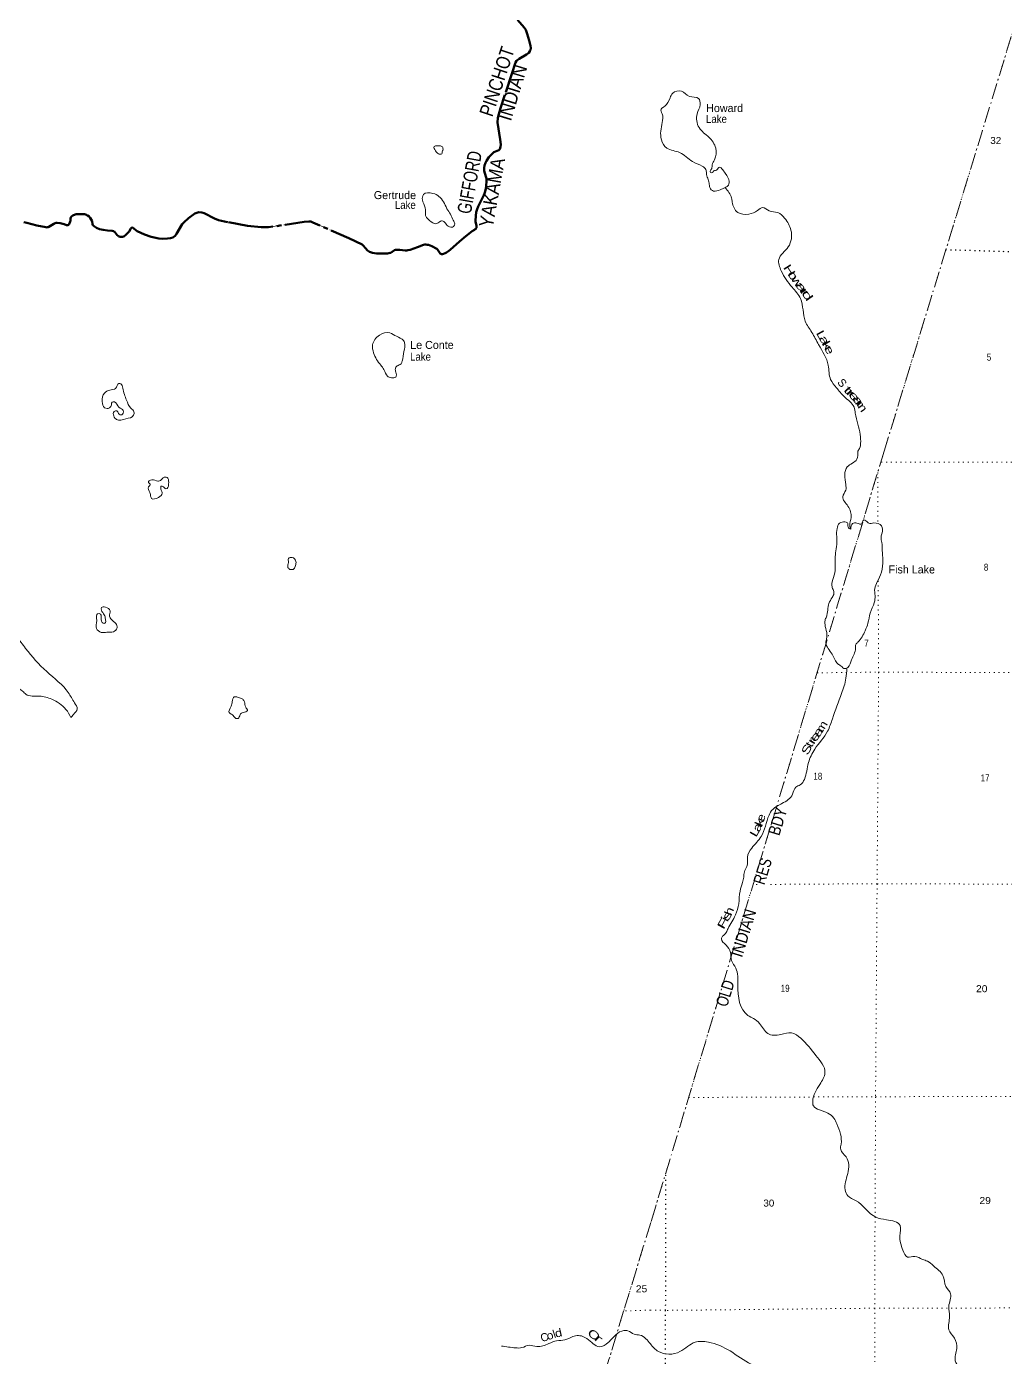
# Model space of a CAD drawing. Header units: feet. Extents: x -254670 to 6, y -549186 to -364975.
# Drawn here: x -110623 to -86154, y -434579 to -401317 of the extents above; entities that cross this region are included whole.
import ezdxf
from ezdxf.enums import TextEntityAlignment as Align

# ---------------------------------------------------------------- set-up
doc = ezdxf.new("R2010")
doc.units = ezdxf.units.FT
doc.header["$LTSCALE"] = 80
for name, pattern in [('DOT_DASHED', [7.7, 5, -1.2, 0.3, -1.2]), ('DOTTED', [1.5, 0.3, -1.2]), ('LONG_DASH_SHORT_DASH', [9.9, 6, -1.2, 1.5, -1.2])]:
    doc.linetypes.add(name, pattern=pattern)
for name, color, linetype, lineweight in [('11', 7, 'LONG_DASH_SHORT_DASH', 60), ('39', 7, 'Continuous', 13), ('44', 7, 'DOT_DASHED', 13), ('6', 7, 'DOTTED', 25), ('7', 7, 'DOTTED', 13)]:
    doc.layers.add(name, color=color, linetype=linetype, lineweight=lineweight)
doc.layers.add('41', color=7, linetype='Continuous')

msp = doc.modelspace()

# ---------------------------------------------------------------- linework, layer by layer
at = {"layer": '11'}
for points in [[(-98351.89, -401144.76), (-98182.41, -401340.04), (-98146.17, -401398.75), (-98107.08, -401493.33), (-98057.44, -401665.49), (-98023.87, -401796.33), (-98020.12, -401850.59), (-98029.31, -401905.47), (-98041.58, -401933.34), (-98070.95, -401969.93), (-98125.12, -402009.92), (-98305.66, -402118.6), (-98368.46, -402166.59), (-98373.95, -402173.23)], [(-98373.95, -402173.23), (-98402.38, -402210.5), (-98490.68, -402498.41), (-98670.09, -403022.64), (-98778.95, -403356.78), (-98846.42, -403599.51), (-98848.62, -403711.17), (-98783.57, -404136.72), (-98770.68, -404263.57), (-98777.05, -404325.62), (-98797.04, -404379.68), (-98818.28, -404402), (-98939.25, -404458.73), (-98975.98, -404491.45), (-99064.47, -404579.53), (-99129.33, -404671.68), (-99152.4, -404720.84), (-99173.54, -404791.25), (-99181.38, -404843.14), (-99183.42, -404909), (-99176.34, -404958.01), (-99128.62, -405116.38), (-99125.43, -405179.25), (-99133.75, -405298.05), (-99146.16, -405374.97), (-99168, -405462.36), (-99192.37, -405528.91), (-99215.84, -405580.6), (-99335.41, -405812.6), (-99362.35, -405879.77), (-99382.6, -405952.1), (-99395.93, -406045.3), (-99403.06, -406172.14), (-99398.99, -406200.07), (-99375.56, -406285.36), (-99373.29, -406307.64), (-99374.39, -406325.02), (-99378.83, -406342.66), (-99392.07, -406367.21), (-99407.39, -406382.86), (-99423.75, -406393.79), (-99486.01, -406425.9), (-99639.92, -406552.73), (-99797.58, -406690.71), (-100037.13, -406896.46), (-100104.3, -406950.07), (-100127.43, -406966.28), (-100156.63, -406981.84), (-100201.42, -406997.45), (-100226.82, -407001.71), (-100251.86, -407001.57), (-100268.1, -406996.95), (-100282.94, -406985.74), (-100298.29, -406966.33), (-100332.84, -406910.06), (-100351.23, -406887.51), (-100370.37, -406872.94), (-100496.21, -406807.42), (-100536.75, -406789.06), (-100575.97, -406775.06), (-100606.79, -406767.6), (-100642.41, -406763.93), (-100668.32, -406765.28), (-100700.81, -406772.62), (-100850.58, -406828.8), (-101037.78, -406892.17), (-101088.9, -406907.02), (-101117.05, -406910.81), (-101155.58, -406911.24), (-101295.98, -406894.29), (-101324.56, -406892.09), (-101353.73, -406891.92), (-101378.35, -406894.03), (-101400.79, -406898.37), (-101424.93, -406908.38), (-101482.53, -406948.09), (-101516.98, -406967.37), (-101537.06, -406973.22), (-101597.48, -406983.47), (-101682.24, -406990.19), (-101796.85, -406989.49), (-101878.91, -406984.24), (-101973.85, -406968.15), (-102048.9, -406943.66), (-102075.67, -406929.95), (-102102.33, -406908.92), (-102151.67, -406850.71), (-102206.68, -406786.6), (-102238.24, -406764.61), (-102568.37, -406606.04), (-103466.93, -406209.87), (-103520.89, -406191.3), (-103569.53, -406185.48), (-103681.34, -406195.8), (-104574.05, -406331.8), (-104761.94, -406331.63), (-105100.58, -406292.47), (-105598.82, -406203.08), (-105829.84, -406154.42)], [(-105829.84, -406154.42), (-105928.75, -406114.74), (-106186.87, -405978.61), (-106242.8, -405961.6), (-106318.68, -405955.97), (-106415.48, -405991.81), (-106573.98, -406106.41), (-106682.74, -406200.95), (-106733.92, -406255.82), (-106875, -406496.75), (-106908.57, -406547.93), (-106968.91, -406586.71), (-107024.15, -406602.33), (-107098.05, -406611.91), (-107213.79, -406616.99), (-107320.91, -406610.38), (-107513.59, -406570.12), (-107678.91, -406515.43), (-107858.3, -406433.21), (-107885.52, -406412.68), (-107950.79, -406350.73), (-107975.61, -406336.99), (-107990.27, -406335.99), (-108003.43, -406342.33), (-108018.57, -406361.59), (-108055.53, -406434.43), (-108072.37, -406454.45), (-108141.9, -406520.19), (-108195.11, -406558.61), (-108225.21, -406569.8), (-108242.74, -406572.58), (-108265.22, -406573.23), (-108286, -406571.19), (-108308.55, -406565.94), (-108323.08, -406559.81), (-108338.36, -406548.55), (-108357.8, -406526.73), (-108406.41, -406458.54), (-108422.24, -406442.7), (-108436.57, -406432.89), (-108452.88, -406426.58), (-108487.62, -406420.72), (-108602.54, -406416.84), (-108711.25, -406396.73), (-108797.75, -406375.87), (-108879.2, -406344.18), (-108926.22, -406315.54), (-108964.02, -406281.23), (-108974.54, -406253.08), (-108984.83, -406183.39), (-109033.07, -406096.43), (-109061.86, -406062.55), (-109097.79, -406035.07), (-109129.31, -406019.28), (-109175.33, -406006.39), (-109236.03, -406000.71), (-109344.46, -406001.29), (-109381.93, -406006.81), (-109412.25, -406014.88), (-109465.37, -406039.17), (-109502.13, -406065.35), (-109514.64, -406078.44), (-109521.73, -406091.61), (-109526.68, -406114.97), (-109528.41, -406167.59), (-109534.43, -406188.33), (-109562.67, -406250.28)], [(-109562.67, -406250.28), (-109575.83, -406267.44), (-109589.14, -406276.5), (-109605.68, -406279.89), (-109627.65, -406275.84), (-109682.77, -406252.2), (-109784.49, -406231.18), (-109862.34, -406222.01), (-109886.22, -406224.85), (-109912.41, -406233.01), (-109943.91, -406248.25), (-110026.27, -406299.63), (-110063.93, -406319.57), (-110081.85, -406326.5), (-110103.24, -406331.89), (-110124.23, -406333.59), (-110140.21, -406332.21), (-110371.66, -406287.47), (-110619.89, -406223.88), (-110688.7, -406208.57)]]:
    msp.add_lwpolyline(points, dxfattribs=at)
at = {"layer": '39'}
for points in [[(-93166.71, -405342.51), (-93283.4, -405394.43), (-93448.25, -405426.11), (-93546.42, -405341.36), (-93558.12, -405228.72), (-93595.91, -405107.96), (-93627.63, -404975.16), (-93643.43, -404890.66), (-93731.57, -404807.96), (-93978.3, -404686.57), (-94299.04, -404464.42), (-94618.13, -404352.86), (-94754.08, -404145.34), (-94734.63, -403713.1), (-94735.94, -403493.92), (-94761.69, -403377.22), (-94723.41, -403343.16), (-94667.04, -403307.13), (-94535.78, -403096.41), (-94469.13, -402984.01), (-94251.98, -402930.37), (-94055.51, -403061.67), (-93824.63, -403112.63), (-93784.93, -403265.57), (-93860, -403494.56), (-93812.88, -403840.55), (-93564.52, -404082.59), (-93396.63, -404354.54), (-93425.67, -404644), (-93482.34, -404774.53), (-93490.61, -404848.9), (-93498.73, -404875.01), (-93520.91, -404899.08), (-93527.13, -404959.38), (-93470.89, -404963.57), (-93446.63, -404917.4), (-93402.42, -404913.51), (-93319.81, -404837.35), (-93159.54, -404982.61), (-93061.76, -405192.02), (-93092.24, -405298.5), (-93166.71, -405342.51)], [(-100214.89, -404403.17), (-100226.94, -404322.7), (-100297.39, -404294.52), (-100357.79, -404294.5), (-100434.31, -404316.61), (-100402.14, -404419.22), (-100329.69, -404493.67), (-100245.13, -404495.7), (-100226.98, -404425.29), (-100214.89, -404403.17)], [(-100114.86, -405867.72), (-100314.05, -405561.89), (-100465.01, -405485.41), (-100704.61, -405515.53), (-100728.83, -405648.3), (-100658.45, -405843.45), (-100648.46, -406040.6), (-100507.6, -406195.53), (-100366.69, -406241.84), (-100247.87, -406169.44), (-100181.44, -406197.62), (-100082.84, -406308.29), (-99949.96, -406312.34), (-99921.75, -406247.98), (-99955.93, -406155.43), (-100028.35, -406008.56), (-100114.86, -405867.72)], [(-93163.36, -405340.53), (-93000.78, -405600.38), (-92983.02, -405700.97), (-92847.23, -405960.77), (-92566.09, -406001.83), (-92350.83, -405909.99), (-92220.01, -405835.99), (-92063.58, -405922.92), (-91844.72, -405965.81), (-91672.39, -406107.08), (-91514.61, -406401.13), (-91582.25, -406823.17), (-91818.3, -407136.13), (-91756.93, -407421.84), (-91487.01, -407830.83), (-91276.96, -408114.98), (-91213.57, -408398.69), (-91156.21, -408682.37), (-90994.35, -408958.33), (-90824.55, -409264.48), (-90583.1, -409781.96), (-90523.95, -410136.03), (-90377.94, -410341.56), (-90185.79, -410565.34), (-89937.5, -410829.49), (-89905.84, -410980.39), (-89782.97, -411515.62), (-89773.64, -411738.84), (-89792.05, -411843.34), (-89842.49, -411927.24)], [(-101189.5, -409438.26), (-101177.33, -409214.96), (-101203.48, -409162.65), (-101378.59, -409055.99), (-101545.66, -408973.47), (-101805.4, -409029.74), (-101972.61, -409271.1), (-101948.54, -409474.29), (-101769.49, -409778.1), (-101689, -409888.76), (-101602.5, -410055.76), (-101497.83, -410096.01), (-101395.14, -410077.93), (-101391.06, -409955.22), (-101405.12, -409868.71), (-101360.79, -409798.31), (-101262.12, -409744.02), (-101233.9, -409679.65), (-101189.5, -409438.26)], [(-108125.89, -410653.73), (-108220.39, -410349.94), (-108268.66, -410243.3), (-108316.98, -410235.25), (-108399.57, -410357.94), (-108546.56, -410400.15), (-108677.46, -410476.57), (-108731.91, -410689.8), (-108673.6, -410842.7), (-108552.8, -410846.75), (-108504.44, -410766.3), (-108482.27, -410699.91), (-108427.91, -410697.91), (-108315.22, -410830.71), (-108208.55, -410915.23), (-108242.82, -411019.83), (-108325.35, -410983.6), (-108367.61, -410923.24), (-108434.05, -410937.31), (-108446.18, -411045.94), (-108373.74, -411138.49), (-108140.19, -411120.44), (-107950.9, -411029.96), (-107938.78, -410947.48), (-108015.25, -410852.91), (-108125.89, -410653.73)], [(-89842.49, -411927.24), (-89867.15, -412129.23), (-90106.02, -412320.91), (-90144.78, -412759.55), (-90146.3, -412904.4), (-90220.22, -413067.52), (-90090.59, -413302.58), (-90011.13, -413586.04), (-90044.67, -413785.27), (-90022.2, -413881.78)], [(-107070.26, -412712.23), (-107111.01, -412585.05), (-107205.58, -412589.96), (-107258.51, -412645.65), (-107345.34, -412676.8), (-107491.73, -412642.89), (-107578.96, -412708.22), (-107533.28, -412757.02), (-107572.22, -412820.92), (-107539.71, -412964.09), (-107497.23, -413115.42), (-107325.93, -413083.26), (-107232.26, -412981.8), (-107265.19, -412874.83), (-107256.31, -412802.53), (-107202.24, -412821.27), (-107140.45, -412868.26), (-107089.76, -412832.66), (-107074.99, -412772.5), (-107070.26, -412712.23)], [(-90022.2, -413881.78), (-89974.38, -413736.82), (-89865.72, -413728.52), (-89744.9, -413744.32), (-89723.78, -413693.76), (-89694.91, -413647.64), (-89640.48, -413671.65), (-89569.84, -413727.81), (-89443.05, -413723.48), (-89249.56, -413797.44), (-89234.89, -413970.41), (-89260.72, -414069.05), (-89244.12, -414213.85), (-89231.38, -414406.94), (-89220.48, -414652.34), (-89255.69, -414954.18), (-89357.52, -415195.83), (-89421.36, -415360.94), (-89412.7, -415539.96), (-89432.23, -415715.02), (-89531.98, -415976.78), (-89589.5, -416228.38), (-89661.32, -416415.64), (-89839.48, -416701.73), (-89893.63, -416760.2), (-89901.37, -416852.75), (-90001.01, -417144.69), (-90090.95, -417331.99), (-90165.31, -417364.36), (-90262.14, -417302.23), (-90342.85, -417244.08), (-90484.56, -417005.03), (-90640.53, -416717.74), (-90624.8, -416607.05), (-90617.1, -416506.45), (-90656.01, -416309.4), (-90662.58, -416154.52), (-90630.65, -416073.97), (-90565.39, -415731.83), (-90485.37, -415586.79), (-90441.43, -415486.1), (-90463.92, -415383.56), (-90492.42, -415289.08), (-90448.82, -415089.82), (-90407.36, -414854.35), (-90408.04, -414653.18), (-90398.59, -414472.11), (-90367.11, -414260.81), (-90362.43, -413862.48), (-90298.48, -413727.54), (-90165.74, -413697.05), (-90105.28, -413717.02), (-90084.79, -413825.6), (-90022.2, -413881.78)], [(-104073.22, -414708.46), (-104072.09, -414611.94), (-103987.3, -414582.78), (-103891.94, -414682.45), (-103899.19, -414786.94), (-103940.38, -414870.92), (-104043.06, -414881.77), (-104090.75, -414832.94), (-104073.22, -414708.46)], [(-113515.23, -416018.58), (-113424.94, -415862.78), (-113248.88, -415766.32), (-113122.17, -415763.8), (-113022.06, -415801.18), (-112833.96, -415706.88), (-112627.71, -415781.72), (-112421.3, -415842.48), (-112161.66, -415821.42), (-111877.68, -415782.55), (-111664.94, -415817.24), (-111540.23, -415814.69), (-111437.58, -415978.8), (-111230.19, -416128.06), (-110871.17, -416552.62), (-110647.51, -416858.94), (-110121.35, -417436.3), (-109580.54, -417963.56), (-109424.63, -418216.79), (-109356.06, -418372.45), (-109454.18, -418510.05), (-109515.39, -418585.75)], [(-109517.4, -418585.72), (-109639.72, -418383.17), (-109996.7, -418129.58), (-110303.43, -418049.53), (-110642.72, -418003.28), (-110722.28, -417927.93), (-110932.1, -417814.84), (-111260.99, -417565.6), (-111289.16, -417394.33), (-111243.85, -417302.36), (-111279.29, -417237.58), (-111422.77, -417298.23), (-111538.84, -417423.55), (-111659.64, -417436.2), (-112233.88, -417363.04), (-112564.69, -417278.69), (-112721.96, -417142.09), (-112821.99, -417098.67), (-112928.76, -417115.51), (-113125.45, -417083.02), (-113458.68, -416688.93), (-113627.57, -416513.98), (-113637.41, -416322.81), (-113525.31, -416020.47)], [(-108619.84, -416448.54), (-108454.86, -416440.43), (-108361.22, -416343), (-108396.17, -416236), (-108501.59, -416136.21), (-108548.86, -416051.19), (-108535.23, -415916.61), (-108654.83, -415826.71), (-108749.49, -415839.66), (-108754.26, -415903.96), (-108681.18, -416017.44), (-108652.33, -416130.4), (-108653.29, -416212.85), (-108683.71, -416234.61), (-108761.02, -416139.17), (-108779.53, -416002.2), (-108847.78, -415991.34), (-108869.82, -416158), (-108876.21, -416361.04), (-108758.71, -416458.96), (-108619.84, -416448.54)], [(-90119.17, -417357.39), (-90140.34, -417605.7), (-90249.75, -417984.16), (-90479.06, -418618.39), (-90598.78, -418926.47), (-90921.3, -419379.87), (-91077.17, -419712.18), (-91180.41, -420130.86), (-91282.6, -420265.89), (-91393.1, -420326.5), (-91475.03, -420501.72), (-91739.93, -420733.7), (-91970.9, -420881.1), (-92062.99, -421026.17), (-92152.62, -421304), (-92258.44, -421557.72), (-92494.95, -421849.99), (-92602.86, -422079.58), (-92616.17, -422308.94), (-92680.13, -422439.86), (-92693.76, -422576.68), (-92725.5, -422711.54), (-92787.17, -422924.93), (-92820.31, -423240.84), (-92901.89, -423520.67), (-93087.92, -423861.09), (-93133.88, -423957.76), (-93225.08, -424052.49)], [(-105483.1, -418191.02), (-105468.14, -418114.78), (-105431.44, -418070.97), (-105301.03, -418096.64), (-105220.98, -418129.77), (-105179.46, -418190.59), (-105144.82, -418323.73), (-105101.59, -418410.71), (-105208.74, -418459.72), (-105285.77, -418513.11), (-105335.14, -418609.06), (-105409.39, -418596.11), (-105474.83, -418516.91), (-105562.69, -418463.58), (-105508.56, -418305.35), (-105483.1, -418191.02)], [(-93225.08, -424052.49), (-93254.11, -424116.97), (-93136.82, -424275.61), (-93029.52, -424458.42), (-93000.66, -424657.51), (-92893.33, -424849.4), (-92841.63, -425271.75), (-92591.4, -426032.52), (-92450.24, -426110.63), (-92298.87, -426230.97), (-92094.71, -426483.95), (-91768.54, -426511.33), (-91500.98, -426468.44), (-91269.05, -426602.67), (-90889.18, -427032.26), (-90664.28, -427466.24), (-90792.12, -427754.22), (-90971.82, -428179.12), (-90955.34, -428289.72), (-90804.04, -428389.94), (-90441.02, -428598.29), (-90372.1, -428742.96), (-90274.61, -428998.21), (-90261.68, -429247.63), (-90271.28, -429384.45), (-90135.8, -429567.19), (-90096.14, -429983.51), (-90159.16, -430392.03), (-90092.23, -430540.74), (-89898.6, -430656.95), (-89395.99, -431074.17), (-89126.05, -431137.9), (-88785.39, -431283.93), (-88792.58, -431537.42), (-88714.85, -431901.35), (-88597.52, -432074.08), (-88418.45, -432053.53), (-88226.96, -432131.52), (-88102.03, -432173.47), (-87952.68, -432291.8), (-87714.34, -432532.63), (-87640.94, -432810.07), (-87525.6, -432988.83), (-87570.8, -433308.8), (-87549.83, -433556.18), (-87566.82, -433886.14), (-87429.23, -434097.04), (-87369.97, -434356.4), (-87407.18, -434662.27), (-87311.96, -434841.08), (-87220.52, -435094.33), (-87114.91, -435373.71), (-87007.67, -435536.39), (-86823.99, -435686.83), (-86740.84, -435776.58)], [(-98753.18, -434294.73), (-98395.79, -434341.19), (-98240.88, -434334.97), (-98061.24, -434276.77), (-97866.57, -434309.24), (-97566.06, -434232.35), (-97372.25, -434166.27), (-97164.84, -434140.56), (-96898.2, -434037.13), (-96615.51, -434108.85), (-96300.16, -434311.68), (-96081.78, -434207.68), (-95890.5, -434012.86), (-95690.19, -433906.63), (-95591.76, -433915.84), (-95435.9, -434000.13), (-95293.36, -434019.92), (-95143.62, -434112.19), (-95029.79, -434242.19)], [(-95029.79, -434242.19), (-94829.21, -434430.66), (-94289.76, -434435.4), (-93912.15, -434199.12), (-93580.04, -434198.32), (-93037.84, -434418.31), (-92509.37, -434746.95), (-91943.46, -434836.12), (-91581.3, -434795.02), (-91132.1, -434894.52), (-90481.65, -434985.49), (-89911.67, -435088.73), (-89643.44, -435242.99), (-89341.35, -435292.55), (-88946.39, -435426.39), (-88570.06, -435405.37), (-88211.71, -435426.63), (-87415.95, -435629.91), (-86672.67, -435793.08), (-86414.48, -435953.4), (-86116.87, -436459.63), (-86214.81, -436663.05), (-86425.27, -436923.06), (-86328.35, -437011.34), (-86130.72, -437121.51), (-86097.89, -437304.49), (-86284.08, -437600.66), (-86269.05, -437874.21), (-86103.44, -438038.77), (-86066.17, -438344.46), (-86044.71, -438734.68), (-85934.48, -439185.03), (-85831.78, -439200.88), (-85677.22, -439075.78), (-85552.07, -439180.09), (-85442.66, -439389.04), (-85396.99, -439797.3), (-85331.81, -440022.45), (-85018.28, -440476.34), (-84990.68, -440896.72), (-84935, -441288.86), (-84787.49, -441455.48), (-84555.51, -441605.8), (-84481.94, -441929.5), (-84355.79, -442327.51), (-83943.67, -442771.11), (-83930.48, -443096.97), (-84001.93, -443392.86), (-84031.55, -443561.91), (-83805.36, -443782.65), (-83516.45, -444097.79), (-83093.59, -444738.51), (-82370.02, -445613.86), (-82242.63, -445786.56), (-82040.91, -445914.83), (-81727.5, -446332.5), (-81349.24, -446878.77), (-81016.94, -446934.3), (-80577.82, -447027.8), (-80214.99, -447183.84), (-80045.33, -447354.42), (-79850, -447380.1), (-79700.58, -447518.55), (-79566.84, -447779.75), (-79577.92, -448073.48), (-79351.77, -448284.17), (-79025.18, -448432.25), (-78920.18, -448549.78)]]:
    msp.add_spline(points, degree=3, dxfattribs=at)
at = {"layer": '44'}
msp.add_line((-89187.03, -411930.7), (-95016.77, -431203.52), dxfattribs=at)
for points in [[(-63215.46, -384375.85), (-80226.87, -382714.75), (-89187.03, -411930.7)], [(-98351.89, -401144.76), (-98182.41, -401340.04), (-98146.17, -401398.75), (-98107.08, -401493.33), (-98057.44, -401665.49), (-98023.87, -401796.33), (-98020.12, -401850.59), (-98029.31, -401905.47), (-98041.58, -401933.34), (-98070.95, -401969.93), (-98125.12, -402009.92), (-98305.66, -402118.6), (-98368.46, -402166.59), (-98373.95, -402173.23)], [(-98373.95, -402173.23), (-98402.38, -402210.5), (-98490.68, -402498.41), (-98670.09, -403022.64), (-98778.95, -403356.78), (-98846.42, -403599.51), (-98848.62, -403711.17), (-98783.57, -404136.72), (-98770.68, -404263.57), (-98777.05, -404325.62), (-98797.04, -404379.68), (-98818.28, -404402), (-98939.25, -404458.73), (-98975.98, -404491.45), (-99064.47, -404579.53), (-99129.33, -404671.68), (-99152.4, -404720.84), (-99173.54, -404791.25), (-99181.38, -404843.14), (-99183.42, -404909), (-99176.34, -404958.01), (-99128.62, -405116.38), (-99125.43, -405179.25), (-99133.75, -405298.05), (-99146.16, -405374.97), (-99168, -405462.36), (-99192.37, -405528.91), (-99215.84, -405580.6), (-99335.41, -405812.6), (-99362.35, -405879.77), (-99382.6, -405952.1), (-99395.93, -406045.3), (-99403.06, -406172.14), (-99398.99, -406200.07), (-99375.56, -406285.36), (-99373.29, -406307.64), (-99374.39, -406325.02), (-99378.83, -406342.66), (-99392.07, -406367.21), (-99407.39, -406382.86), (-99423.75, -406393.79), (-99486.01, -406425.9), (-99639.92, -406552.73), (-99797.58, -406690.71), (-100037.13, -406896.46), (-100104.3, -406950.07), (-100127.43, -406966.28), (-100156.63, -406981.84), (-100201.42, -406997.45), (-100226.82, -407001.71), (-100251.86, -407001.57), (-100268.1, -406996.95), (-100282.94, -406985.74), (-100298.29, -406966.33), (-100332.84, -406910.06), (-100351.23, -406887.51), (-100370.37, -406872.94), (-100496.21, -406807.42), (-100536.75, -406789.06), (-100575.97, -406775.06), (-100606.79, -406767.6), (-100642.41, -406763.93), (-100668.32, -406765.28), (-100700.81, -406772.62), (-100850.58, -406828.8), (-101037.78, -406892.17), (-101088.9, -406907.02), (-101117.05, -406910.81), (-101155.58, -406911.24), (-101295.98, -406894.29), (-101324.56, -406892.09), (-101353.73, -406891.92), (-101378.35, -406894.03), (-101400.79, -406898.37), (-101424.93, -406908.38), (-101482.53, -406948.09), (-101516.98, -406967.37), (-101537.06, -406973.22), (-101597.48, -406983.47), (-101682.24, -406990.19), (-101796.85, -406989.49), (-101878.91, -406984.24), (-101973.85, -406968.15), (-102048.9, -406943.66), (-102075.67, -406929.95), (-102102.33, -406908.92), (-102151.67, -406850.71), (-102206.68, -406786.6), (-102238.24, -406764.61), (-102568.37, -406606.04), (-103466.93, -406209.87), (-103520.89, -406191.3), (-103569.53, -406185.48), (-103681.34, -406195.8), (-104574.05, -406331.8), (-104761.94, -406331.63), (-105100.58, -406292.47), (-105598.82, -406203.08), (-105829.84, -406154.42)], [(-105829.84, -406154.42), (-105928.75, -406114.74), (-106186.87, -405978.61), (-106242.8, -405961.6), (-106318.68, -405955.97), (-106415.48, -405991.81), (-106573.98, -406106.41), (-106682.74, -406200.95), (-106733.92, -406255.82), (-106875, -406496.75), (-106908.57, -406547.93), (-106968.91, -406586.71), (-107024.15, -406602.33), (-107098.05, -406611.91), (-107213.79, -406616.99), (-107320.91, -406610.38), (-107513.59, -406570.12), (-107678.91, -406515.43), (-107858.3, -406433.21), (-107885.52, -406412.68), (-107950.79, -406350.73), (-107975.61, -406336.99), (-107990.27, -406335.99), (-108003.43, -406342.33), (-108018.57, -406361.59), (-108055.53, -406434.43), (-108072.37, -406454.45), (-108141.9, -406520.19), (-108195.11, -406558.61), (-108225.21, -406569.8), (-108242.74, -406572.58), (-108265.22, -406573.23), (-108286, -406571.19), (-108308.55, -406565.94), (-108323.08, -406559.81), (-108338.36, -406548.55), (-108357.8, -406526.73), (-108406.41, -406458.54), (-108422.24, -406442.7), (-108436.57, -406432.89), (-108452.88, -406426.58), (-108487.62, -406420.72), (-108602.54, -406416.84), (-108711.25, -406396.73), (-108797.75, -406375.87), (-108879.2, -406344.18), (-108926.22, -406315.54), (-108964.02, -406281.23), (-108974.54, -406253.08), (-108984.83, -406183.39), (-109033.07, -406096.43), (-109061.86, -406062.55), (-109097.79, -406035.07), (-109129.31, -406019.28), (-109175.33, -406006.39), (-109236.03, -406000.71), (-109344.46, -406001.29), (-109381.93, -406006.81), (-109412.25, -406014.88), (-109465.37, -406039.17), (-109502.13, -406065.35), (-109514.64, -406078.44), (-109521.73, -406091.61), (-109526.68, -406114.97), (-109528.41, -406167.59), (-109534.43, -406188.33), (-109562.67, -406250.28)], [(-109562.67, -406250.28), (-109575.83, -406267.44), (-109589.14, -406276.5), (-109605.68, -406279.89), (-109627.65, -406275.84), (-109682.77, -406252.2), (-109784.49, -406231.18), (-109862.34, -406222.01), (-109886.22, -406224.85), (-109912.41, -406233.01), (-109943.91, -406248.25), (-110026.27, -406299.63), (-110063.93, -406319.57), (-110081.85, -406326.5), (-110103.24, -406331.89), (-110124.23, -406333.59), (-110140.21, -406332.21), (-110371.66, -406287.47), (-110619.89, -406223.88), (-110688.7, -406208.57)], [(-95016.77, -431203.52), (-95698.67, -433425.89), (-97283.79, -438647.74), (-98858.88, -443727.34), (-99916.73, -447197.97), (-100481.19, -449049.51), (-102056.26, -454285.76), (-103072.64, -457573.79)]]:
    msp.add_lwpolyline(points, dxfattribs=at)
at = {"layer": '6'}
for points in [[(-63278.05, -407125.79), (-68095.09, -407043.03), (-73356.45, -406930.59), (-78660.5, -406976.88), (-84026.79, -407008.9), (-87643.31, -406897.18)], [(-94643.53, -457609.92), (-94592.24, -454349.83), (-94628.41, -449051.13), (-94672.69, -443738.36), (-94678.18, -438582.42), (-94647.53, -433404.26), (-94640.81, -429960.61)]]:
    msp.add_lwpolyline(points, dxfattribs=at)
at = {"layer": '7'}
for p, q in [((-81165.75, -385776.13), (-89187.03, -411930.7)), ((-89187.03, -411930.7), (-95016.77, -431203.52)), ((-89347.05, -412459.7), (-89341.05, -413739.77)), ((-92363.49, -422759.05), (-92462.64, -422759.69)), ((-95025.84, -433398.35), (-95696.18, -433417.77))]:
    msp.add_line(p, q, dxfattribs=at)
for points in [[(-63292.55, -412386), (-68148.58, -412295.42), (-73377.75, -412256.57), (-78649.35, -412243.08), (-83951.24, -412201.51), (-89268.87, -412201.27)], [(-89334.37, -415166.16), (-89323.65, -417454.87), (-89362, -422739.67), (-89400.21, -428064.7), (-89422.45, -433349.46), (-89412.48, -438636.15)], [(-90862.16, -417468.6), (-89323.86, -417451.26), (-83929.26, -417470.07), (-78725.87, -417548.09), (-73492.46, -417575.75), (-68269.1, -417609.46), (-63306.87, -417590.95)], [(-63321.42, -422882.2), (-68245.25, -422833.76), (-73540.98, -422830.39), (-78792.46, -422814.85), (-84056.16, -422757.09), (-89362, -422739.67), (-92087.71, -422757.27)], [(-94072.54, -428081.94), (-89400.21, -428064.7), (-84136.75, -428050.04), (-78808.63, -428109.65), (-73553.14, -428121.16), (-68247.37, -428118.47), (-63336.02, -428187.53)], [(-95016.77, -431203.52), (-95698.67, -433425.89), (-97283.79, -438647.74), (-98858.88, -443727.34), (-99916.73, -447197.97), (-100481.19, -449049.51), (-102056.26, -454285.76), (-103072.64, -457573.79)], [(-65046.81, -433442.01), (-68265.56, -433411.26), (-73579.33, -433428.06), (-78826.76, -433420.55), (-84126.77, -433340.75), (-89422.45, -433349.46), (-94647.53, -433404.26), (-95025.84, -433398.35)]]:
    msp.add_lwpolyline(points, dxfattribs=at)

# ---------------------------------------------------------------- texts
at = {"layer": '41'}
for s, p in [('Howard', (-93633.98, -403452.48)), ('Gertrude', (-101942.69, -405627.73)), ('Le Conte', (-101032.71, -409372.72)), ('Fish Lake', (-89074.37, -414984.5))]:
    msp.add_text(s, height=200, dxfattribs=at).set_placement(p)
at = {"layer": '41', "width": 0.9}
for p in [(-93638.29, -403724.13), (-101416.55, -405873.65), (-101037.02, -409666.12)]:
    msp.add_text('Lake', height=200, dxfattribs=at).set_placement(p)
at = {"layer": '41'}
for s, rotation, width, p in [('H', 302.696, 1.55, (-91636.29, -407461.69)), ('o', 302.696, 1.55, (-91548.42, -407591.43)), ('w', 304.154, 1.6, (-91443.07, -407741.87)), ('a', 308.744, 1.9, (-91336.51, -407882.97)), ('r', 306.179, 1.9, (-91255.6, -407994.41)), ('d', 305.363, 1.85, (-91185.32, -408093.47)), ('L', 299.163, 1.5, (-90840.56, -409069.77)), ('a', 298.866, 1.55, (-90764.86, -409202.88)), ('k', 297.453, 1.6, (-90699.91, -409330.19)), ('e', 295.044, 1.35, (-90643.84, -409444.95)), ('t', 310.415, 1.8, (-90172.03, -410454.26)), ('r', 310.888, 2.1, (-90095.65, -410535.44)), ('e', 313.021, 1.95, (-90002.45, -410626.32)), ('a', 309.156, 1.9, (-89914.24, -410726.16)), ('m', 304.233, 1.4, (-89834.68, -410850.37)), ('m', 58.547, 1.3, (-90660.28, -418864.6)), ('r', 59.317, 1.7, (-90907.36, -419211.79)), ('e', 54.224, 1.65, (-90832.47, -419118.62)), ('a', 58.224, 1.65, (-90753.21, -419000.23)), ('S', 62.898, 1.45, (-91035.23, -419426.9)), ('t', 62.898, 1.3, (-90970.26, -419303.55)), ('k', 69.024, 1.4, (-92207.75, -421235.6)), ('e', 72.225, 1.15, (-92168.9, -421114.14)), ('L', 61.057, 1.5, (-92334.46, -421495.77)), ('a', 65.698, 1.4, (-92264.57, -421368.75)), ('h', 67.493, 1.35, (-92969.27, -423465.93)), ('F', 60.87, 1.75, (-93132.15, -423777.57)), ('i', 60.87, 1.25, (-93082.24, -423671.67)), ('s', 61.816, 1.65, (-93026.77, -423582.93)), ('o', 19.124, 1.15, (-97509.82, -434124.76)), ('d', 12.884, 1.2, (-97305.98, -434065.39)), ('C', 323.038, 1.5, (-96509.62, -434088.77)), ('r', 319.859, 2.05, (-96388.45, -434178.59))]:
    msp.add_text(s, height=200, rotation=rotation, dxfattribs=dict(at, width=width)).set_placement(p, align=Align.CENTER)
for s, rotation, p in [('S', 310.415, (-90310.71, -410286.16)), ('C', 15.874, (-97652.78, -434170.28)), ('l', 18.528, (-97401.75, -434088.64))]:
    msp.add_text(s, height=200, rotation=rotation, dxfattribs=at).set_placement(p, align=Align.CENTER)
at = {"layer": '44'}
for s, height, rotation, width, p in [('PINCHOT', 350, 71.655, 0.85, (-98981.93, -403592.18)), ('INDIAN', 350, 73.056, 0.9, (-98518.15, -403696.35)), ('GIFFORD', 350, 79.674, 0.75, (-99519.17, -406016.9)), ('YAKAMA', 350, 79.674, 0.9, (-98973.56, -406360.06)), ('BDY', 300, 72.772, 0.85, (-91808.21, -421557.7)), ('RES', 300, 72.772, 0.8, (-92178.69, -422785.96)), ('INDIAN', 300, 72.772, 0.9, (-92738.71, -424600.33)), ('OLD', 300, 72.772, 0.8, (-93113.5, -425837.22))]:
    msp.add_text(s, height=height, rotation=rotation, dxfattribs=dict(at, width=width)).set_placement(p)
at = {"layer": '7'}
for s, width, p in [('32', 1.05, (-86531.61, -404249.53)), ('5', 0.85, (-86619.68, -409667.55)), ('8', 0.85, (-86692.34, -414916.51)), ('7', 0.85, (-89682.96, -416816.26)), ('18', 0.85, (-90954.02, -420141.43)), ('17', 0.85, (-86771.98, -420181.58)), ('19', 0.85, (-91769.9, -425441.19)), ('20', 1.1, (-86888.89, -425451.21)), ('30', 1.05, (-92204.38, -430809.14)), ('29', 1.1, (-86803.83, -430745.42)), ('25', 1.1, (-95393.97, -432952.16))]:
    msp.add_text(s, height=175, dxfattribs=dict(at, width=width)).set_placement(p)

doc.saveas('drawing.dxf')
